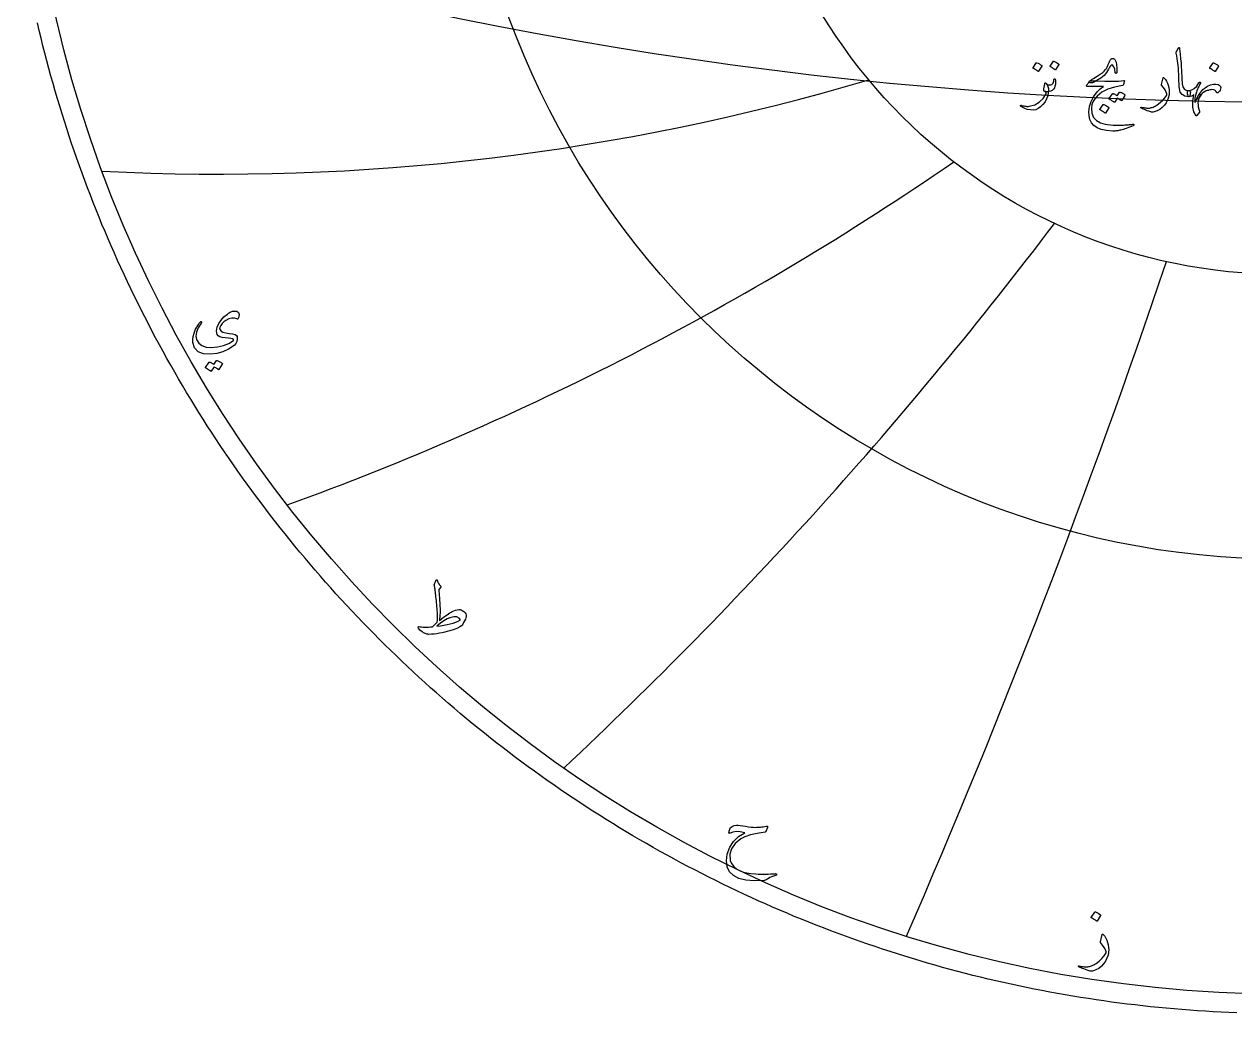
# Model space of a CAD drawing. Header units: millimetres. Extents: x -137 to 137, y -137 to 141.
# Drawn here: x -135 to -5.3, y -137 to -31 of the extents above; entities that cross this region are included whole.
import ezdxf

# ---------------------------------------------------------------- set-up
doc = ezdxf.new("R2010")
doc.units = ezdxf.units.MM
for name, color, linetype in [('CUT_OUTER', 1, 'Continuous'), ('ENGRAVE', 7, 'Continuous'), ('ENGRAVE_FINE', 8, 'Continuous'), ('TEXT', 5, 'Continuous')]:
    doc.layers.add(name, color=color, linetype=linetype)

msp = doc.modelspace()

# ---------------------------------------------------------------- linework, layer by layer
at = {"layer": 'CUT_OUTER'}
msp.add_lwpolyline([(-5.0463, -137.0071), (-5.8868, -136.9736), (-6.7272, -136.9349), (-7.5673, -136.891), (-8.4071, -136.842), (-9.2466, -136.7878), (-10.0857, -136.7285), (-10.9245, -136.6641), (-11.7628, -136.5945), (-12.6007, -136.5197), (-13.4381, -136.4398), (-14.2751, -136.3548), (-15.1115, -136.2646), (-15.9473, -136.1694), (-16.7825, -136.0689), (-17.6171, -135.9634), (-18.451, -135.8528), (-19.2842, -135.737), (-20.1167, -135.6161), (-20.9485, -135.4901), (-21.7795, -135.359), (-22.6096, -135.2228), (-23.4389, -135.0816), (-24.2673, -134.9352), (-25.0948, -134.7838), (-25.9213, -134.6272), (-26.7469, -134.4657), (-27.5714, -134.299), (-28.395, -134.1273), (-29.2174, -133.9506), (-30.0388, -133.7688), (-30.859, -133.5819), (-31.6781, -133.3901), (-32.4959, -133.1932), (-33.3126, -132.9913), (-34.128, -132.7844), (-34.9421, -132.5725), (-35.7549, -132.3556), (-36.5663, -132.1337), (-37.3764, -131.9068), (-38.185, -131.675), (-38.9923, -131.4382), (-39.798, -131.1965), (-40.6023, -130.9499), (-41.405, -130.6983), (-42.2062, -130.4417), (-43.0058, -130.1803), (-43.8037, -129.914), (-44.6, -129.6428), (-45.3947, -129.3667), (-46.1876, -129.0857), (-46.9788, -128.7999), (-47.7682, -128.5092), (-48.5558, -128.2137), (-49.3416, -127.9133), (-50.1255, -127.6082), (-50.9076, -127.2982), (-51.6877, -126.9834), (-52.4659, -126.6639), (-53.2421, -126.3396), (-54.0163, -126.0105), (-54.7885, -125.6767), (-55.5586, -125.3382), (-56.3266, -124.9949), (-57.0925, -124.6469), (-57.8562, -124.2943), (-58.6178, -123.9369), (-59.3772, -123.5749), (-60.1343, -123.2083), (-60.8891, -122.837), (-61.6417, -122.4611), (-62.392, -122.0805), (-63.1399, -121.6954), (-63.8854, -121.3057), (-64.6285, -120.9114), (-65.3692, -120.5126), (-66.1074, -120.1092), (-66.8431, -119.7013), (-67.5763, -119.2889), (-68.307, -118.872), (-69.0351, -118.4507), (-69.7606, -118.0249), (-70.4835, -117.5946), (-71.2037, -117.1599), (-71.9212, -116.7208), (-72.6361, -116.2773), (-73.3482, -115.8294), (-74.0575, -115.3772), (-74.7641, -114.9206), (-75.4678, -114.4597), (-76.1687, -113.9945), (-76.8667, -113.525), (-77.5618, -113.0512), (-78.254, -112.5732), (-78.9433, -112.0909), (-79.6296, -111.6044), (-80.3129, -111.1137), (-80.9932, -110.6188), (-81.6704, -110.1198), (-82.3445, -109.6166), (-83.0156, -109.1092), (-83.6835, -108.5978), (-84.3483, -108.0823), (-85.0098, -107.5627), (-85.6682, -107.0391), (-86.3234, -106.5114), (-86.9753, -105.9797), (-87.624, -105.4441), (-88.2693, -104.9044), (-88.9113, -104.3608), (-89.55, -103.8133), (-90.1853, -103.2619), (-90.8172, -102.7066), (-91.4457, -102.1474), (-92.0707, -101.5844), (-92.6923, -101.0176), (-93.3104, -100.4469), (-93.925, -99.8725), (-94.536, -99.2943), (-95.1435, -98.7123), (-95.7474, -98.1267), (-96.3477, -97.5374), (-96.9443, -96.9443), (-97.5374, -96.3477), (-98.1267, -95.7474), (-98.7123, -95.1435), (-99.2943, -94.536), (-99.8725, -93.925), (-100.4469, -93.3104), (-101.0176, -92.6923), (-101.5844, -92.0707), (-102.1474, -91.4457), (-102.7066, -90.8172), (-103.2619, -90.1853), (-103.8133, -89.55), (-104.3608, -88.9113), (-104.9044, -88.2693), (-105.4441, -87.624), (-105.9797, -86.9753), (-106.5114, -86.3234), (-107.0391, -85.6682), (-107.5627, -85.0098), (-108.0823, -84.3483), (-108.5978, -83.6835), (-109.1092, -83.0156), (-109.6166, -82.3445), (-110.1198, -81.6704), (-110.6188, -80.9932), (-111.1137, -80.3129), (-111.6044, -79.6296), (-112.0909, -78.9433), (-112.5732, -78.254), (-113.0512, -77.5618), (-113.525, -76.8667), (-113.9945, -76.1687), (-114.4597, -75.4678), (-114.9206, -74.7641), (-115.3772, -74.0575), (-115.8294, -73.3482), (-116.2773, -72.6361), (-116.7208, -71.9212), (-117.1599, -71.2037), (-117.5946, -70.4835), (-118.0249, -69.7606), (-118.4507, -69.0351), (-118.872, -68.307), (-119.2889, -67.5763), (-119.7013, -66.8431), (-120.1092, -66.1074), (-120.5126, -65.3692), (-120.9114, -64.6285), (-121.3057, -63.8854), (-121.6954, -63.1399), (-122.0805, -62.392), (-122.4611, -61.6417), (-122.837, -60.8891), (-123.2083, -60.1343), (-123.5749, -59.3772), (-123.9369, -58.6178), (-124.2943, -57.8562), (-124.6469, -57.0925), (-124.9949, -56.3266), (-125.3382, -55.5586), (-125.6767, -54.7885), (-126.0105, -54.0163), (-126.3396, -53.2421), (-126.6639, -52.4659), (-126.9834, -51.6877), (-127.2982, -50.9076), (-127.6082, -50.1255), (-127.9133, -49.3416), (-128.2137, -48.5558), (-128.5092, -47.7682), (-128.7999, -46.9788), (-129.0857, -46.1876), (-129.3667, -45.3947), (-129.6428, -44.6), (-129.914, -43.8037), (-130.1803, -43.0058), (-130.4417, -42.2062), (-130.6983, -41.405), (-130.9499, -40.6023), (-131.1965, -39.798), (-131.4382, -38.9923), (-131.675, -38.185), (-131.9068, -37.3764), (-132.1337, -36.5663), (-132.3556, -35.7549), (-132.5725, -34.9421), (-132.7844, -34.128), (-132.9913, -33.3126), (-133.1932, -32.4959), (-133.3901, -31.6781), (-133.5819, -30.859)], dxfattribs=at)
at = {"layer": 'ENGRAVE'}
for radius in [135, 88.3696, 57.8458]:
    msp.add_circle((0, 0), radius, dxfattribs=at)
for centre, radius, start, end in [((-114.1054, 197.6363), 244.7229, 267.063751, 286.527955), ((-214.7063, 214.7063), 316.2384, 289.948434, 304.546587), ((-393.8479, 227.3882), 463.2825, 313.121174, 322.853276), ((-877.7684, 235.1973), 913.0194, 336.5047306, 341.3707814)]:
    msp.add_arc(centre, radius, start, end, dxfattribs=at)
at = {"layer": 'ENGRAVE_FINE'}
msp.add_arc((0, 400.7178), 440.0625, 252.309853, 287.690147, dxfattribs=at)
at = {"layer": 'TEXT'}
for points in [[(-11.2754, -33.5548), (-11.2613, -33.533), (-11.2482, -33.5185), (-11.2359, -33.5112), (-11.2246, -33.5112), (-11.2074, -33.5208), (-11.1919, -33.5494), (-11.1783, -33.597), (-11.1665, -33.6637), (-11.1067, -34.2058), (-11.0577, -34.707), (-11.0196, -35.1674), (-10.9923, -35.5871), (-10.9749, -35.9459), (-10.9588, -36.2675), (-10.944, -36.5519), (-10.9306, -36.7992), (-10.9191, -37.0092), (-10.9098, -37.182), (-10.9027, -37.3176), (-10.898, -37.4161), (-10.8336, -37.7109), (-10.6911, -37.9278), (-10.4707, -38.0666), (-10.1722, -38.1274), (-10.0892, -38.1492), (-10.0361, -38.2), (-10.013, -38.2798), (-10.0198, -38.3887), (-10.0538, -38.5601), (-10.0905, -38.6826), (-10.13, -38.7561), (-10.1722, -38.7806), (-10.5922, -38.7253), (-10.9016, -38.5592), (-11.1003, -38.2825), (-11.1883, -37.8951), (-11.2021, -37.7098), (-11.2146, -37.5241), (-11.2257, -37.3378), (-11.2355, -37.1512), (-11.2443, -36.964), (-11.2527, -36.7765), (-11.2607, -36.5884), (-11.2681, -36.4), (-11.2818, -36.0405), (-11.3008, -35.7168), (-11.3253, -35.429), (-11.3552, -35.177), (-11.3906, -34.935), (-11.4315, -34.6771), (-11.4777, -34.4033), (-11.5294, -34.1137), (-11.5362, -34.0615), (-11.5349, -34.0139), (-11.5254, -33.9708), (-11.5077, -33.9322)], [(-24.6956, -34.9846), (-24.6865, -34.9756), (-24.6738, -34.9701), (-24.6575, -34.9683), (-24.6375, -34.9701), (-24.4964, -35.0273), (-24.3635, -35.0971), (-24.2388, -35.1797), (-24.1222, -35.275), (-24.1108, -35.2895), (-24.1058, -35.304), (-24.1072, -35.3185), (-24.1149, -35.333), (-24.456, -35.8846), (-24.4687, -35.8978), (-24.4851, -35.901), (-24.505, -35.8942), (-24.5286, -35.8774), (-24.549, -35.8629), (-24.5812, -35.8411), (-24.6253, -35.8121), (-24.681, -35.7758), (-24.7495, -35.7322), (-24.8317, -35.6814), (-24.9274, -35.6233), (-25.0367, -35.558), (-25.0512, -35.5471), (-25.0585, -35.5362), (-25.0585, -35.5254), (-25.0512, -35.5145)], [(-20.9069, -37.2129), (-20.8638, -37.1623), (-20.8143, -37.1122), (-20.7585, -37.0625), (-20.6964, -37.0133), (-20.6279, -36.964), (-20.553, -36.9144), (-20.4718, -36.8642), (-20.3843, -36.8137), (-19.996, -36.5841), (-19.6802, -36.3818), (-19.4371, -36.2067), (-19.2665, -36.0588), (-19.1345, -35.9132), (-19.0216, -35.7594), (-18.9277, -35.5975), (-18.8528, -35.4274), (-18.8204, -35.3423), (-18.7884, -35.2613), (-18.7569, -35.1845), (-18.7258, -35.1117), (-18.6956, -35.0438), (-18.6668, -34.9819), (-18.6394, -34.9259), (-18.6133, -34.8758), (-18.5557, -34.79), (-18.4917, -34.7288), (-18.4214, -34.692), (-18.3448, -34.6798), (-18.2699, -34.692), (-18.1978, -34.7288), (-18.1284, -34.79), (-18.0617, -34.8758), (-17.9787, -35.0717), (-17.9256, -35.3548), (-17.9025, -35.725), (-17.9093, -36.1822), (-17.9138, -36.2235), (-17.9274, -36.253), (-17.9501, -36.2707), (-17.9819, -36.2766), (-18.0145, -36.2702), (-18.0399, -36.2512), (-18.0581, -36.2194), (-18.069, -36.175), (-18.1247, -35.8257), (-18.205, -35.5762), (-18.3098, -35.4265), (-18.4391, -35.3766), (-18.4722, -35.3825), (-18.5062, -35.4002), (-18.5412, -35.4296), (-18.577, -35.4709), (-18.5929, -35.4956), (-18.6115, -35.5263), (-18.6328, -35.5628), (-18.6569, -35.6052), (-18.6836, -35.6535), (-18.7131, -35.7077), (-18.7453, -35.7678), (-18.7802, -35.8338), (-18.988, -36.1741), (-19.2702, -36.4907), (-19.6267, -36.7837), (-20.0577, -37.0532), (-20.0622, -37.0559), (-20.0758, -37.0641), (-20.0985, -37.0777), (-20.1302, -37.0967), (-20.1711, -37.1212), (-20.221, -37.1512), (-20.2799, -37.1866), (-20.348, -37.2274), (-20.4918, -37.2918), (-20.6329, -37.3108), (-20.7712, -37.2845), (-20.9069, -37.2129)], [(-26.5246, -35.1588), (-26.5155, -35.1498), (-26.5028, -35.1443), (-26.4865, -35.1425), (-26.4665, -35.1443), (-26.3255, -35.2015), (-26.1925, -35.2713), (-26.0678, -35.3539), (-25.9512, -35.4492), (-25.9399, -35.4637), (-25.9349, -35.4782), (-25.9362, -35.4927), (-25.944, -35.5072), (-26.2851, -36.0588), (-26.2978, -36.072), (-26.3141, -36.0752), (-26.3341, -36.0684), (-26.3577, -36.0516), (-26.3781, -36.0371), (-26.4103, -36.0153), (-26.4543, -35.9862), (-26.5101, -35.95), (-26.5786, -35.9064), (-26.6607, -35.8556), (-26.7564, -35.7975), (-26.8657, -35.7322), (-26.8802, -35.7213), (-26.8875, -35.7104), (-26.8875, -35.6996), (-26.8802, -35.6887)], [(-7.581, -35.1661), (-7.572, -35.157), (-7.5593, -35.1516), (-7.5429, -35.1498), (-7.523, -35.1516), (-7.3819, -35.2087), (-7.249, -35.2786), (-7.1242, -35.3611), (-7.0077, -35.4564), (-6.9963, -35.4709), (-6.9913, -35.4854), (-6.9927, -35.5), (-7.0004, -35.5145), (-7.3415, -36.0661), (-7.3542, -36.0792), (-7.3706, -36.0824), (-7.3905, -36.0756), (-7.4141, -36.0588), (-7.4345, -36.0443), (-7.4667, -36.0225), (-7.5107, -35.9935), (-7.5665, -35.9572), (-7.635, -35.9137), (-7.7171, -35.8629), (-7.8129, -35.8048), (-7.9222, -35.7395), (-7.9367, -35.7286), (-7.944, -35.7177), (-7.944, -35.7068), (-7.9367, -35.6959)], [(-25.4794, -37.358), (-25.3973, -37.4664), (-25.3325, -37.5739), (-25.2848, -37.6806), (-25.2544, -37.7862), (-25.2372, -37.8987), (-25.229, -38.033), (-25.2299, -38.1891), (-25.2399, -38.3669), (-25.3012, -38.7012), (-25.4196, -39.0219), (-25.5951, -39.329), (-25.8278, -39.6225), (-26.0837, -39.8748), (-26.3286, -40.058), (-26.5627, -40.1723), (-26.7859, -40.2177), (-27.1465, -40.205), (-27.4954, -40.1379), (-27.8324, -40.0163), (-28.1577, -39.8403), (-28.1803, -39.8253), (-28.1976, -39.8094), (-28.2094, -39.7926), (-28.2157, -39.775), (-28.2171, -39.7545), (-28.2139, -39.7369), (-28.2062, -39.7219), (-28.194, -39.7096), (-28.1754, -39.7015), (-28.1558, -39.6987), (-28.1354, -39.7015), (-28.1141, -39.7096), (-27.9932, -39.743), (-27.8773, -39.7704), (-27.7664, -39.792), (-27.6605, -39.8076), (-27.5591, -39.8169), (-27.4618, -39.8194), (-27.3686, -39.8151), (-27.2794, -39.804), (-26.6965, -39.6371), (-26.2034, -39.3612), (-25.8002, -38.9766), (-25.4867, -38.483), (-25.4835, -38.4676), (-25.4812, -38.4431), (-25.4799, -38.4095), (-25.4794, -38.3669), (-25.4912, -38.3338), (-25.5266, -38.2925), (-25.5856, -38.2431), (-25.6681, -38.1854), (-25.7044, -38.141), (-25.7262, -38.0875), (-25.7335, -38.0249), (-25.7262, -37.9532), (-25.6173, -37.4016), (-25.5951, -37.3308), (-25.5647, -37.3), (-25.5262, -37.309), (-25.4794, -37.358)], [(-24.5722, -36.8717), (-24.5368, -36.8772), (-24.5105, -36.8935), (-24.4932, -36.9207), (-24.4851, -36.9588), (-24.4701, -37.212), (-24.4833, -37.4415), (-24.5245, -37.6474), (-24.594, -37.8298), (-24.6928, -37.9831), (-24.8226, -38.102), (-24.9832, -38.1863), (-25.1746, -38.2362), (-25.3089, -38.2521), (-25.4359, -38.2489), (-25.5556, -38.2267), (-25.6681, -38.1854), (-25.7072, -38.1546), (-25.7298, -38.1056), (-25.7362, -38.0385), (-25.7262, -37.9532), (-25.6173, -37.4016), (-25.6087, -37.3598), (-25.5974, -37.329), (-25.5833, -37.309), (-25.5665, -37.3), (-25.5479, -37.3009), (-25.5284, -37.3108), (-25.508, -37.3299), (-25.4867, -37.358), (-25.4318, -37.4197), (-25.3615, -37.4669), (-25.2758, -37.4996), (-25.1746, -37.5177), (-25.0694, -37.5186), (-24.9714, -37.4996), (-24.8806, -37.4605), (-24.7972, -37.4016), (-24.7251, -37.3199), (-24.6756, -37.2201), (-24.6488, -37.1022), (-24.6448, -36.9661), (-24.6402, -36.9248), (-24.6266, -36.8953), (-24.6039, -36.8776), (-24.5722, -36.8717)], [(-20.123, -37.0895), (-19.1917, -37.1221), (-18.3865, -37.1258), (-17.7074, -37.1004), (-17.1544, -37.0459), (-17.1374, -37.0439), (-17.1227, -37.045), (-17.1102, -37.0493), (-17.1, -37.0568), (-17.0925, -37.067), (-17.0882, -37.0795), (-17.0871, -37.0942), (-17.0891, -37.1112), (-17.1034, -37.1775), (-17.1172, -37.2383), (-17.1306, -37.2936), (-17.1435, -37.3435), (-17.156, -37.388), (-17.168, -37.427), (-17.1796, -37.4605), (-17.1907, -37.4887), (-17.2143, -37.5336), (-17.2415, -37.5667), (-17.2724, -37.588), (-17.3069, -37.5975), (-18.1452, -37.7495), (-18.8746, -37.9877), (-19.4952, -38.312), (-20.0069, -38.7225), (-20.2654, -39.0179), (-20.4532, -39.3304), (-20.5703, -39.6602), (-20.6165, -40.0072), (-20.5721, -40.552), (-20.3952, -40.9961), (-20.0858, -41.3395), (-19.644, -41.5822), (-19.4149, -41.6557), (-19.1631, -41.7165), (-18.8887, -41.7646), (-18.5915, -41.8), (-18.2722, -41.8231), (-17.931, -41.8344), (-17.5681, -41.834), (-17.1835, -41.8217), (-17.0467, -41.814), (-16.9122, -41.8054), (-16.78, -41.7959), (-16.65, -41.7854), (-16.5232, -41.7741), (-16.4005, -41.7619), (-16.2819, -41.7487), (-16.1673, -41.7346), (-16.1324, -41.7328), (-16.1075, -41.7419), (-16.0925, -41.7619), (-16.0875, -41.7927), (-16.0902, -41.8285), (-16.0984, -41.8562), (-16.112, -41.8757), (-16.131, -41.8871), (-16.3361, -41.9737), (-16.5302, -42.0522), (-16.7135, -42.1225), (-16.8859, -42.1846), (-17.0469, -42.2391), (-17.1962, -42.2862), (-17.3336, -42.3262), (-17.4593, -42.3588), (-17.5774, -42.3829), (-17.6924, -42.4042), (-17.8043, -42.4228), (-17.9129, -42.4387), (-18.0188, -42.4509), (-18.1225, -42.4586), (-18.2239, -42.4618), (-18.323, -42.4604), (-18.9998, -42.4078), (-19.5641, -42.2935), (-20.0159, -42.1175), (-20.3552, -41.8798), (-20.6043, -41.5827), (-20.778, -41.2356), (-20.8765, -40.8387), (-20.8996, -40.3919), (-20.8284, -39.8376), (-20.6583, -39.2996), (-20.3893, -38.7779), (-20.0214, -38.2725), (-19.8776, -38.1197), (-19.7147, -37.9731), (-19.5328, -37.833), (-19.3319, -37.6992), (-21.0883, -37.6846), (-21.1305, -37.6665), (-21.1482, -37.6338), (-21.1414, -37.5867), (-21.1101, -37.525), (-21.0511, -37.4351), (-20.9976, -37.3544), (-20.9495, -37.2827), (-20.9069, -37.2201), (-20.8697, -37.167), (-20.8379, -37.1239), (-20.8116, -37.0908), (-20.7907, -37.0677), (-20.7435, -37.0636), (-20.6165, -37.0659), (-20.4097, -37.0745), (-20.123, -37.0895)], [(-12.9448, -36.7556), (-12.9407, -36.7424), (-12.9357, -36.732), (-12.9298, -36.7243), (-12.923, -36.7193), (-12.9026, -36.7175), (-12.8776, -36.7266), (-12.8481, -36.7465), (-12.8141, -36.7774), (-12.6817, -36.9348), (-12.5673, -37.1167), (-12.4712, -37.3231), (-12.3931, -37.554), (-12.3324, -37.8026), (-12.2952, -38.0475), (-12.2816, -38.2889), (-12.2915, -38.5266), (-12.3559, -38.8396), (-12.4621, -39.1399), (-12.61, -39.4275), (-12.7996, -39.7024), (-13.0264, -39.9514), (-13.2859, -40.1542), (-13.578, -40.3107), (-13.9028, -40.4209), (-13.9899, -40.4395), (-14.077, -40.4445), (-14.1641, -40.4359), (-14.2512, -40.4137), (-14.4519, -40.3436), (-14.6332, -40.2785), (-14.7949, -40.2184), (-14.9371, -40.1633), (-15.0593, -40.1131), (-15.1612, -40.068), (-15.2426, -40.0279), (-15.3036, -39.9927), (-15.3163, -39.9818), (-15.3254, -39.9709), (-15.3308, -39.96), (-15.3327, -39.9492), (-15.3313, -39.9351), (-15.3272, -39.9219), (-15.3204, -39.9097), (-15.3109, -39.8983), (-15.2986, -39.8897), (-15.2837, -39.8856), (-15.266, -39.8861), (-15.2456, -39.8911), (-15.1213, -39.9244), (-15.0024, -39.9519), (-14.889, -39.9734), (-14.781, -39.9891), (-14.6776, -39.9988), (-14.5778, -40.0027), (-14.4817, -40.0006), (-14.3891, -39.9927), (-14.2968, -39.978), (-14.2013, -39.9555), (-14.1026, -39.9253), (-14.0008, -39.8875), (-13.8958, -39.8414), (-13.7876, -39.7868), (-13.6762, -39.7235), (-13.5617, -39.6516), (-13.2401, -39.4202), (-12.9647, -39.1689), (-12.7356, -38.8976), (-12.5528, -38.6064), (-12.541, -38.5828), (-12.5347, -38.5556), (-12.5338, -38.5248), (-12.5383, -38.4903), (-12.6145, -38.2866), (-12.7343, -38.0602), (-12.8976, -37.8112), (-13.1044, -37.5395), (-13.1135, -37.5222), (-13.119, -37.5068), (-13.1208, -37.4932), (-13.119, -37.4814)], [(-9.0109, -38.7225), (-9.0907, -38.894), (-9.1488, -39.0746), (-9.1851, -39.2642), (-9.1996, -39.4629), (-9.1932, -39.6697), (-9.1669, -39.8838), (-9.1207, -40.1052), (-9.0544, -40.3338), (-9.0463, -40.3642), (-9.0435, -40.3901), (-9.0463, -40.4114), (-9.0544, -40.4282), (-9.3157, -40.7983), (-9.3398, -40.8251), (-9.3611, -40.8401), (-9.3797, -40.8433), (-9.3956, -40.8346), (-9.6442, -40.4087), (-9.7657, -39.8856), (-9.7603, -39.2655), (-9.6278, -38.5483), (-9.7544, -38.65), (-9.8873, -38.7225), (-10.0266, -38.7661), (-10.1722, -38.7806), (-10.2035, -38.7711), (-10.2321, -38.7425), (-10.2579, -38.6949), (-10.281, -38.6282), (-10.2942, -38.588), (-10.3046, -38.5474), (-10.3123, -38.5064), (-10.3173, -38.4649), (-10.321, -38.4234), (-10.3246, -38.3823), (-10.3282, -38.3417), (-10.3319, -38.3016), (-10.3273, -38.2281), (-10.2992, -38.1746), (-10.2475, -38.141), (-10.1722, -38.1274), (-9.876, -38.0611), (-9.597, -37.8987), (-9.3352, -37.6402), (-9.0907, -37.2854), (-9.0576, -37.2405), (-9.0236, -37.2147), (-8.9887, -37.2079), (-8.9528, -37.2201), (-8.9265, -37.2433), (-8.9129, -37.2691), (-8.912, -37.2977), (-8.9238, -37.329), (-8.988, -37.4424), (-9.0499, -37.5576), (-9.1096, -37.6747), (-9.1669, -37.7935), (-9.2221, -37.9142), (-9.2749, -38.0367), (-9.3255, -38.1609), (-9.3738, -38.2871), (-9.4808, -38.6305), (-9.5407, -38.9276), (-9.5534, -39.1784), (-9.519, -39.383), (-9.5158, -39.3894), (-9.5135, -39.3939), (-9.5121, -39.3966), (-9.5117, -39.3975), (-9.5112, -39.3966), (-9.5099, -39.3939), (-9.5076, -39.3894), (-9.5044, -39.383), (-9.4602, -39.2789), (-9.4146, -39.1771), (-9.3677, -39.0775), (-9.3194, -38.9802), (-9.2692, -38.8847), (-9.2168, -38.7906), (-9.1622, -38.6978), (-9.1052, -38.6064), (-9.064, -38.5429), (-9.0272, -38.5048), (-8.995, -38.4921), (-8.9673, -38.5048), (-8.9537, -38.532), (-8.9565, -38.5774), (-8.9755, -38.6409), (-9.0109, -38.7225)], [(-7.1819, -38.3306), (-7.2758, -38.1836), (-7.3978, -38.0838), (-7.5479, -38.0312), (-7.7262, -38.0258), (-7.8274, -38.0387), (-7.9276, -38.0557), (-8.027, -38.0768), (-8.1254, -38.102), (-8.2229, -38.1321), (-8.3196, -38.1682), (-8.4153, -38.2102), (-8.5101, -38.258), (-8.6725, -38.3669), (-8.8258, -38.5193), (-8.9701, -38.7153), (-9.1052, -38.9548), (-9.1438, -39.0088), (-9.1796, -39.0401), (-9.2128, -39.0487), (-9.2431, -39.0346), (-9.2685, -39.0065), (-9.2794, -38.9729), (-9.2758, -38.9339), (-9.2577, -38.8895), (-9.23, -38.831), (-9.205, -38.7788), (-9.1828, -38.733), (-9.1633, -38.6935), (-9.1461, -38.6599), (-9.1306, -38.6318), (-9.117, -38.6091), (-9.1052, -38.5919), (-8.9986, -38.4313), (-8.8893, -38.2834), (-8.7773, -38.1482), (-8.6625, -38.0258), (-8.545, -37.9155), (-8.4248, -37.8171), (-8.3019, -37.7305), (-8.1762, -37.6556), (-7.8537, -37.5091), (-7.5538, -37.4324), (-7.2767, -37.4256), (-7.0222, -37.4887), (-6.9138, -37.5436), (-6.8353, -37.6139), (-6.7867, -37.6996), (-6.7681, -37.8008), (-6.779, -37.9387), (-6.819, -38.0693), (-6.8879, -38.1927), (-6.9859, -38.3088), (-7.0498, -38.3592), (-7.1038, -38.3796), (-7.1478, -38.3701), (-7.1819, -38.3306)], [(-17.6044, -38.3016), (-17.5954, -38.2925), (-17.5827, -38.2871), (-17.5663, -38.2852), (-17.5464, -38.2871), (-17.4749, -38.3138), (-17.4057, -38.3433), (-17.3388, -38.3755), (-17.2742, -38.4104), (-17.2114, -38.4485), (-17.1499, -38.4903), (-17.0898, -38.5356), (-17.031, -38.5846), (-17.0197, -38.5996), (-17.0147, -38.6155), (-17.0161, -38.6323), (-17.0238, -38.65), (-17.3722, -39.2016), (-17.3817, -39.2088), (-17.3958, -39.2088), (-17.4144, -39.2016), (-17.4375, -39.1871), (-17.4534, -39.1737), (-17.4792, -39.1553), (-17.5151, -39.1319), (-17.5609, -39.1036), (-17.6171, -39.0698), (-17.6843, -39.0301), (-17.7623, -38.9845), (-17.8512, -38.933), (-18.127, -39.3612), (-18.1397, -39.3744), (-18.156, -39.3776), (-18.176, -39.3708), (-18.1996, -39.354), (-18.22, -39.3395), (-18.2522, -39.3177), (-18.2962, -39.2887), (-18.352, -39.2524), (-18.4205, -39.2088), (-18.5026, -39.158), (-18.5983, -39.1), (-18.7077, -39.0346), (-18.719, -39.0237), (-18.724, -39.0129), (-18.7226, -39.002), (-18.7149, -38.9911), (-18.3593, -38.4612), (-18.3502, -38.4522), (-18.3375, -38.4467), (-18.3212, -38.4449), (-18.3012, -38.4467), (-18.2404, -38.4665), (-18.1815, -38.4894), (-18.1243, -38.5155), (-18.069, -38.5447), (-18.0154, -38.5767), (-17.9637, -38.6109), (-17.9138, -38.6475), (-17.8657, -38.6862)], [(-19.3464, -39.6298), (-19.3373, -39.6207), (-19.3246, -39.6153), (-19.3083, -39.6135), (-19.2883, -39.6153), (-19.1472, -39.6724), (-19.0143, -39.7423), (-18.8896, -39.8249), (-18.773, -39.9201), (-18.7616, -39.9346), (-18.7567, -39.9492), (-18.758, -39.9637), (-18.7657, -39.9782), (-19.1069, -40.5298), (-19.1196, -40.543), (-19.1359, -40.5461), (-19.1558, -40.5393), (-19.1794, -40.5225), (-19.1998, -40.508), (-19.2321, -40.4862), (-19.2761, -40.4572), (-19.3319, -40.4209), (-19.4004, -40.3774), (-19.4825, -40.3266), (-19.5782, -40.2685), (-19.6875, -40.2032), (-19.702, -40.1923), (-19.7093, -40.1814), (-19.7093, -40.1705), (-19.702, -40.1596)], [(-112.2212, -62.615), (-112.4718, -62.5313), (-112.7515, -62.5279), (-113.0602, -62.6049), (-113.3979, -62.7621), (-113.6123, -62.9121), (-113.7908, -63.0912), (-113.9336, -63.2992), (-114.0405, -63.5363), (-114.0512, -63.5838), (-114.0521, -63.6331), (-114.0434, -63.6844), (-114.025, -63.7376), (-113.9021, -63.9031), (-113.696, -64.0279), (-113.4066, -64.1121), (-113.0341, -64.1557), (-112.6663, -64.1949), (-112.3992, -64.266), (-112.2328, -64.3691), (-112.167, -64.5041), (-112.1597, -64.7867), (-112.2154, -65.0383), (-112.3339, -65.2589), (-112.5154, -65.4486), (-113.0916, -65.842), (-113.7057, -66.1318), (-114.3574, -66.3181), (-115.047, -66.4009), (-115.7999, -66.3486), (-116.3631, -66.1221), (-116.7366, -65.7215), (-116.9205, -65.1467), (-116.9312, -64.8312), (-116.8857, -64.4886), (-116.7841, -64.1189), (-116.6263, -63.7221), (-116.5714, -63.6118), (-116.515, -63.5054), (-116.4572, -63.4028), (-116.3979, -63.3041), (-116.3367, -63.2088), (-116.2731, -63.1163), (-116.207, -63.0268), (-116.1386, -62.9402), (-116.1018, -62.9044), (-116.0689, -62.8899), (-116.0399, -62.8967), (-116.0147, -62.9247), (-116.0007, -62.9596), (-115.9973, -62.9944), (-116.0045, -63.0292), (-116.0224, -63.0641), (-116.3408, -63.577), (-116.5295, -64.0396), (-116.5886, -64.4518), (-116.5179, -64.8138), (-116.2905, -65.195), (-115.9566, -65.4641), (-115.5163, -65.6209), (-114.9695, -65.6654), (-114.2689, -65.6097), (-113.6379, -65.466), (-113.0766, -65.2342), (-112.585, -64.9144), (-112.5555, -64.8873), (-112.5444, -64.8602), (-112.5516, -64.8331), (-112.5773, -64.806), (-112.6813, -64.7557), (-112.8618, -64.7131), (-113.1187, -64.6783), (-113.4521, -64.6512), (-113.7913, -64.6096), (-114.0502, -64.5312), (-114.2287, -64.416), (-114.327, -64.2641), (-114.3724, -64.0855), (-114.385, -63.8983), (-114.3647, -63.7023), (-114.3115, -63.4976), (-114.1387, -63.0955), (-113.8992, -62.7254), (-113.5929, -62.3871), (-113.2199, -62.0809), (-113.1207, -62.0083), (-113.0244, -61.9454), (-112.931, -61.8921), (-112.8405, -61.8486), (-112.7534, -61.8142), (-112.6702, -61.7886), (-112.5908, -61.7717), (-112.5154, -61.7634), (-112.2202, -61.791), (-112.0392, -61.9202), (-111.9724, -62.151), (-112.0199, -62.4834), (-112.0557, -62.5729), (-112.1012, -62.6247), (-112.1563, -62.6388), (-112.2212, -62.615)], [(-114.3889, -67.0821), (-114.3792, -67.0725), (-114.3657, -67.0667), (-114.3483, -67.0647), (-114.327, -67.0667), (-114.2508, -67.0952), (-114.177, -67.1267), (-114.1056, -67.161), (-114.0366, -67.1983), (-113.9696, -67.2389), (-113.9041, -67.2834), (-113.8399, -67.3318), (-113.7773, -67.3841), (-113.7652, -67.4), (-113.7599, -67.417), (-113.7613, -67.4349), (-113.7695, -67.4538), (-114.1412, -68.0421), (-114.1513, -68.0499), (-114.1663, -68.0499), (-114.1862, -68.0421), (-114.2108, -68.0267), (-114.2278, -68.0124), (-114.2554, -67.9928), (-114.2936, -67.9679), (-114.3424, -67.9376), (-114.4024, -67.9016), (-114.4741, -67.8592), (-114.5573, -67.8106), (-114.6521, -67.7557), (-114.9463, -68.2125), (-114.9599, -68.2265), (-114.9773, -68.2299), (-114.9986, -68.2226), (-115.0237, -68.2047), (-115.0455, -68.1892), (-115.0799, -68.166), (-115.1268, -68.135), (-115.1863, -68.0963), (-115.2594, -68.0499), (-115.347, -67.9957), (-115.4491, -67.9338), (-115.5657, -67.8641), (-115.5778, -67.8525), (-115.5831, -67.8409), (-115.5816, -67.8292), (-115.5734, -67.8176), (-115.1941, -67.2525), (-115.1844, -67.2428), (-115.1708, -67.237), (-115.1534, -67.235), (-115.1321, -67.237), (-115.0673, -67.258), (-115.0044, -67.2825), (-114.9434, -67.3103), (-114.8844, -67.3415), (-114.8273, -67.3756), (-114.7721, -67.4121), (-114.7189, -67.4511), (-114.6676, -67.4925)], [(-91.0342, -91.0206), (-90.9974, -90.9364), (-90.9645, -90.8618), (-90.9355, -90.797), (-90.9103, -90.7418), (-90.8895, -90.6968), (-90.8735, -90.6625), (-90.8624, -90.6388), (-90.8561, -90.6257), (-90.843, -90.6088), (-90.8271, -90.5967), (-90.8082, -90.5894), (-90.7864, -90.587), (-90.7685, -90.5899), (-90.7535, -90.5986), (-90.7414, -90.6131), (-90.7322, -90.6335), (-90.6916, -90.7322), (-90.6548, -90.8193), (-90.6219, -90.8948), (-90.5929, -90.9586), (-90.5762, -90.9867), (-90.5571, -91.0167), (-90.5355, -91.0486), (-90.5116, -91.0825), (-90.4847, -91.1183), (-90.4545, -91.156), (-90.4209, -91.1957), (-90.3838, -91.2373), (-90.3606, -91.2794), (-90.3529, -91.3206), (-90.3606, -91.3607), (-90.3838, -91.3999), (-90.5309, -91.5935), (-90.5508, -91.6249), (-90.5638, -91.6573), (-90.5701, -91.6907), (-90.5696, -91.7251), (-90.4942, -92.5772), (-90.4458, -93.2677), (-90.4245, -93.7965), (-90.4303, -94.1638), (-90.4383, -94.301), (-90.4467, -94.426), (-90.4557, -94.539), (-90.4651, -94.6399), (-90.475, -94.7292), (-90.4855, -94.8073), (-90.4963, -94.8743), (-90.5077, -94.9302), (-90.2762, -94.7531), (-90.0616, -94.5935), (-89.8639, -94.4512), (-89.6832, -94.3264), (-89.5199, -94.2185), (-89.3745, -94.127), (-89.247, -94.052), (-89.1374, -93.9935), (-88.9424, -93.9064), (-88.76, -93.8386), (-88.5901, -93.7902), (-88.4329, -93.7612), (-88.3496, -93.7588), (-88.2625, -93.7748), (-88.1716, -93.8091), (-88.0767, -93.8618), (-87.889, -93.9949), (-87.7516, -94.1231), (-87.6645, -94.2465), (-87.6277, -94.3651), (-87.6301, -94.4972), (-87.6606, -94.6457), (-87.7192, -94.8107), (-87.8058, -94.9922), (-87.9025, -95.1707), (-87.9916, -95.3193), (-88.0729, -95.4378), (-88.1464, -95.5264), (-88.2974, -95.6381), (-88.5567, -95.7644), (-88.9245, -95.9052), (-89.4006, -96.0606), (-89.666, -96.1375), (-89.9358, -96.2057), (-90.2099, -96.2652), (-90.4884, -96.316), (-90.7702, -96.3586), (-91.0545, -96.3935), (-91.3412, -96.4206), (-91.6303, -96.4399), (-91.736, -96.4186), (-91.8364, -96.3935), (-91.9315, -96.3644), (-92.0213, -96.3315), (-92.1067, -96.2948), (-92.1887, -96.2541), (-92.2673, -96.2096), (-92.3425, -96.1612), (-92.4746, -96.0644), (-92.5845, -95.9677), (-92.6721, -95.8709), (-92.7374, -95.7741), (-92.7732, -95.6938), (-92.78, -95.6386), (-92.7577, -95.6086), (-92.7064, -95.6038), (-92.5615, -95.621), (-92.4055, -95.6338), (-92.2383, -95.6423), (-92.06, -95.6464), (-91.8705, -95.6461), (-91.67, -95.6415), (-91.4583, -95.6326), (-91.2355, -95.6193), (-90.7245, -95.116), (-90.715, -94.9138), (-90.71, -94.7096), (-90.7092, -94.5035), (-90.7129, -94.2954), (-90.7204, -94.0849), (-90.7313, -93.8715), (-90.7455, -93.6552), (-90.7632, -93.436), (-90.783, -93.219), (-90.8038, -93.0093), (-90.8256, -92.8068), (-90.8484, -92.6115), (-90.8711, -92.4231), (-90.8929, -92.2409), (-90.9137, -92.065), (-90.9335, -91.8954), (-90.9521, -91.7384), (-90.9693, -91.6002), (-90.985, -91.481), (-90.9993, -91.3806), (-91.0121, -91.2985), (-91.0235, -91.2344), (-91.0334, -91.1882), (-91.0419, -91.1599), (-91.0472, -91.128), (-91.0477, -91.0941), (-91.0434, -91.0583), (-91.0342, -91.0206)], [(-89.3774, -94.6438), (-89.6769, -94.7681), (-90.0103, -94.9631), (-90.3775, -95.2288), (-90.7787, -95.5651), (-90.3899, -95.5169), (-90.0209, -95.4577), (-89.6718, -95.3873), (-89.3425, -95.3057), (-89.0336, -95.214), (-88.7455, -95.1131), (-88.4781, -95.0031), (-88.2316, -94.8838), (-88.399, -94.6772), (-88.6458, -94.5683), (-88.9719, -94.5572), (-89.3774, -94.6438)], [(-55.3243, -117.1447), (-55.5101, -117.5627), (-55.5271, -117.5903), (-55.5469, -117.6111), (-55.5697, -117.6252), (-55.5953, -117.6324), (-56.4542, -117.7679), (-57.1727, -117.9344), (-57.751, -118.1318), (-58.1889, -118.3602), (-58.8029, -118.861), (-59.1972, -119.4111), (-59.3719, -120.0106), (-59.3269, -120.6595), (-59.1905, -121.0108), (-58.9592, -121.3215), (-58.633, -121.5915), (-58.2121, -121.8208), (-57.9164, -121.9234), (-57.5482, -122.0066), (-57.1074, -122.0705), (-56.594, -122.115), (-56.3211, -122.1281), (-56.0521, -122.1363), (-55.7869, -122.1397), (-55.5256, -122.1382), (-55.2692, -122.1324), (-55.0185, -122.1227), (-54.7737, -122.1092), (-54.5347, -122.0918), (-54.4785, -122.0879), (-54.434, -122.0918), (-54.4011, -122.1034), (-54.3798, -122.1227), (-54.3682, -122.1465), (-54.3643, -122.1711), (-54.3682, -122.1968), (-54.3798, -122.2234), (-54.3883, -122.2377), (-54.3982, -122.2495), (-54.4096, -122.259), (-54.4224, -122.266), (-54.4362, -122.272), (-54.4505, -122.2786), (-54.4652, -122.2856), (-54.4805, -122.2931), (-54.7035, -122.3642), (-54.9005, -122.4382), (-55.0713, -122.5152), (-55.216, -122.595), (-55.3086, -122.6526), (-55.393, -122.7015), (-55.4693, -122.7416), (-55.5372, -122.7731), (-55.596, -122.7973), (-55.6447, -122.8156), (-55.6831, -122.8282), (-55.7114, -122.835), (-56.7701, -122.8742), (-57.6701, -122.7982), (-58.4114, -122.6071), (-58.994, -122.3008), (-59.415, -121.8808), (-59.6637, -121.3563), (-59.7401, -120.7273), (-59.6443, -119.9937), (-59.3908, -119.2548), (-58.994, -118.6253), (-58.454, -118.1052), (-57.7708, -117.6944), (-58.2547, -117.6019), (-58.6766, -117.5802), (-59.0366, -117.629), (-59.3347, -117.7486), (-59.3608, -117.7582), (-59.385, -117.764), (-59.4072, -117.766), (-59.4276, -117.764), (-59.4445, -117.7577), (-59.4566, -117.7466), (-59.4639, -117.7306), (-59.4663, -117.7098), (-59.4556, -117.6136), (-59.4392, -117.5182), (-59.4169, -117.4239), (-59.3889, -117.3305), (-59.2901, -117.149), (-59.1334, -117.015), (-58.9185, -116.9284), (-58.6456, -116.8892), (-58.4729, -116.8906), (-58.2566, -116.9105), (-57.9968, -116.9487), (-57.6934, -117.0053), (-57.3803, -117.0619), (-57.0914, -117.1002), (-56.8268, -117.12), (-56.5863, -117.1215), (-56.4706, -117.1164), (-56.3482, -117.1089), (-56.219, -117.099), (-56.083, -117.0866), (-55.9403, -117.0714), (-55.7908, -117.0527), (-55.6345, -117.0307), (-55.4714, -117.0053), (-55.378, -117.0024), (-55.3224, -117.0247), (-55.3045, -117.0721), (-55.3243, -117.1447)], [(-20.259, -126.208), (-20.2493, -126.1983), (-20.2357, -126.1925), (-20.2183, -126.1905), (-20.197, -126.1925), (-20.0466, -126.2534), (-19.9048, -126.328), (-19.7717, -126.416), (-19.6474, -126.5176), (-19.6353, -126.5331), (-19.6299, -126.5486), (-19.6314, -126.5641), (-19.6396, -126.5796), (-20.0035, -127.168), (-20.017, -127.182), (-20.0345, -127.1854), (-20.0557, -127.1781), (-20.0809, -127.1602), (-20.1027, -127.1447), (-20.137, -127.1215), (-20.184, -127.0905), (-20.2435, -127.0518), (-20.3166, -127.0054), (-20.4041, -126.9512), (-20.5062, -126.8893), (-20.6228, -126.8196), (-20.6383, -126.808), (-20.6461, -126.7963), (-20.6461, -126.7847), (-20.6383, -126.7731)], [(-19.4693, -128.6157), (-19.4649, -128.6017), (-19.4596, -128.5905), (-19.4533, -128.5823), (-19.4461, -128.577), (-19.4243, -128.5751), (-19.3977, -128.5847), (-19.3662, -128.606), (-19.3299, -128.6389), (-19.1886, -128.8068), (-19.0667, -129.0009), (-18.9641, -129.221), (-18.8809, -129.4673), (-18.8161, -129.7325), (-18.7764, -129.9938), (-18.7619, -130.2512), (-18.7725, -130.5047), (-18.8412, -130.8386), (-18.9545, -131.1589), (-19.1122, -131.4657), (-19.3145, -131.7589), (-19.5564, -132.0246), (-19.8332, -132.2409), (-20.1448, -132.4078), (-20.4912, -132.5254), (-20.5841, -132.5452), (-20.677, -132.5505), (-20.7699, -132.5413), (-20.8628, -132.5176), (-21.077, -132.4429), (-21.2703, -132.3734), (-21.4428, -132.3093), (-21.5945, -132.2505), (-21.7249, -132.1971), (-21.8335, -132.1489), (-21.9203, -132.1061), (-21.9854, -132.0686), (-21.999, -132.057), (-22.0086, -132.0454), (-22.0145, -132.0338), (-22.0164, -132.0222), (-22.0149, -132.0072), (-22.0106, -131.9931), (-22.0033, -131.9801), (-21.9932, -131.968), (-21.9801, -131.9588), (-21.9641, -131.9544), (-21.9453, -131.9549), (-21.9235, -131.9602), (-21.7909, -131.9958), (-21.6641, -132.0251), (-21.5432, -132.048), (-21.428, -132.0647), (-21.3177, -132.0751), (-21.2112, -132.0793), (-21.1086, -132.0771), (-21.0099, -132.0686), (-20.9115, -132.0529), (-20.8096, -132.0289), (-20.7044, -131.9968), (-20.5957, -131.9563), (-20.4837, -131.9072), (-20.3683, -131.8489), (-20.2495, -131.7814), (-20.1274, -131.7047), (-19.7843, -131.458), (-19.4906, -131.1899), (-19.2462, -130.9005), (-19.0512, -130.5899), (-19.0386, -130.5647), (-19.0319, -130.5357), (-19.0309, -130.5028), (-19.0357, -130.466), (-19.117, -130.2488), (-19.2448, -130.0073), (-19.419, -129.7417), (-19.6396, -129.4518), (-19.6493, -129.4334), (-19.6551, -129.417), (-19.657, -129.4025), (-19.6551, -129.3899)]]:
    msp.add_lwpolyline(points, close=True, dxfattribs=at)

doc.saveas('drawing.dxf')
